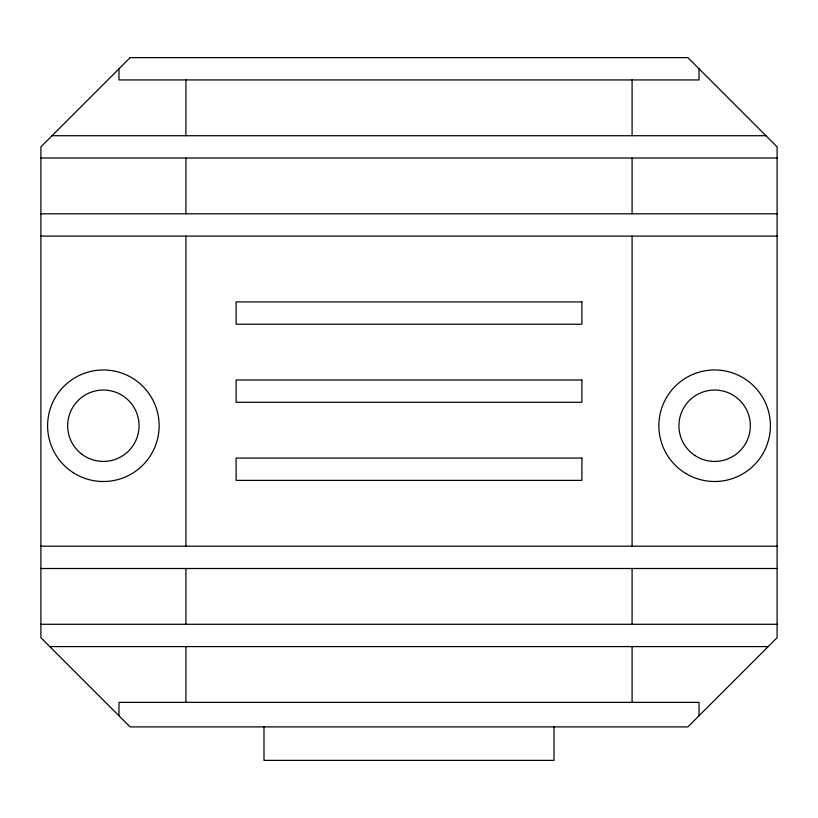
<?xml version="1.0" encoding="UTF-8"?>
<svg xmlns="http://www.w3.org/2000/svg" width="818" height="818" viewBox="0 0 818 818"><rect width="100%" height="100%" fill="white"/><g stroke="black" fill="none" stroke-linecap="round" stroke-linejoin="round"><path stroke-width="1.23" d="M52.055 135.716L765.945 135.716M40.9 158.027L777.1 158.027M40.9 213.795L777.1 213.795M40.9 236.105L777.1 236.105M40.9 546.199L777.1 546.199M40.9 568.51L777.1 568.51M40.9 624.287L777.1 624.287M49.826 646.588L768.174 646.588M699.022 68.784L699.022 79.939L118.978 79.939L118.978 68.784M699.022 715.75L699.022 702.365L118.978 702.365L118.978 715.75M632.089 79.939L632.089 135.716M632.089 158.027L632.089 213.795M632.089 236.105L632.089 546.199M632.089 568.51L632.089 624.287M632.089 646.588L632.089 702.365M554.011 726.905L554.011 760.372L263.989 760.372L263.989 726.905M185.911 79.939L185.911 135.716M185.911 158.027L185.911 213.795M185.911 236.105L185.911 546.199M185.911 568.51L185.911 624.287M185.911 646.588L185.911 702.365M130.134 57.628L40.9 146.872L40.9 637.672L130.134 726.905L687.866 726.905L777.1 637.672L777.1 146.872L687.866 57.628L130.134 57.628M581.895 301.914L236.105 301.914L236.105 324.225L581.895 324.225L581.895 301.914M581.895 380.002L236.105 380.002L236.105 402.303L581.895 402.303L581.895 380.002M581.895 458.08L236.105 458.08L236.105 480.391L581.895 480.391L581.895 458.08M694.83 455.432A35.695 35.695 0 0 0 750.259 428.039A35.695 35.695 0 0 0 698.817 393.734A35.695 35.695 0 0 0 694.83 455.432M81.636 454.051A35.695 35.695 0 0 0 138.753 430.391A35.695 35.695 0 0 0 89.704 392.752A35.695 35.695 0 0 0 81.636 454.051M73.262 472.681A55.777 55.777 0 0 0 159.081 428.325A55.777 55.777 0 0 0 77.761 376.188A55.777 55.777 0 0 0 73.262 472.681M685.791 473.469A55.777 55.777 0 0 0 770.392 426.843A55.777 55.777 0 0 0 687.713 376.883A55.777 55.777 0 0 0 685.791 473.469"/></g></svg>
